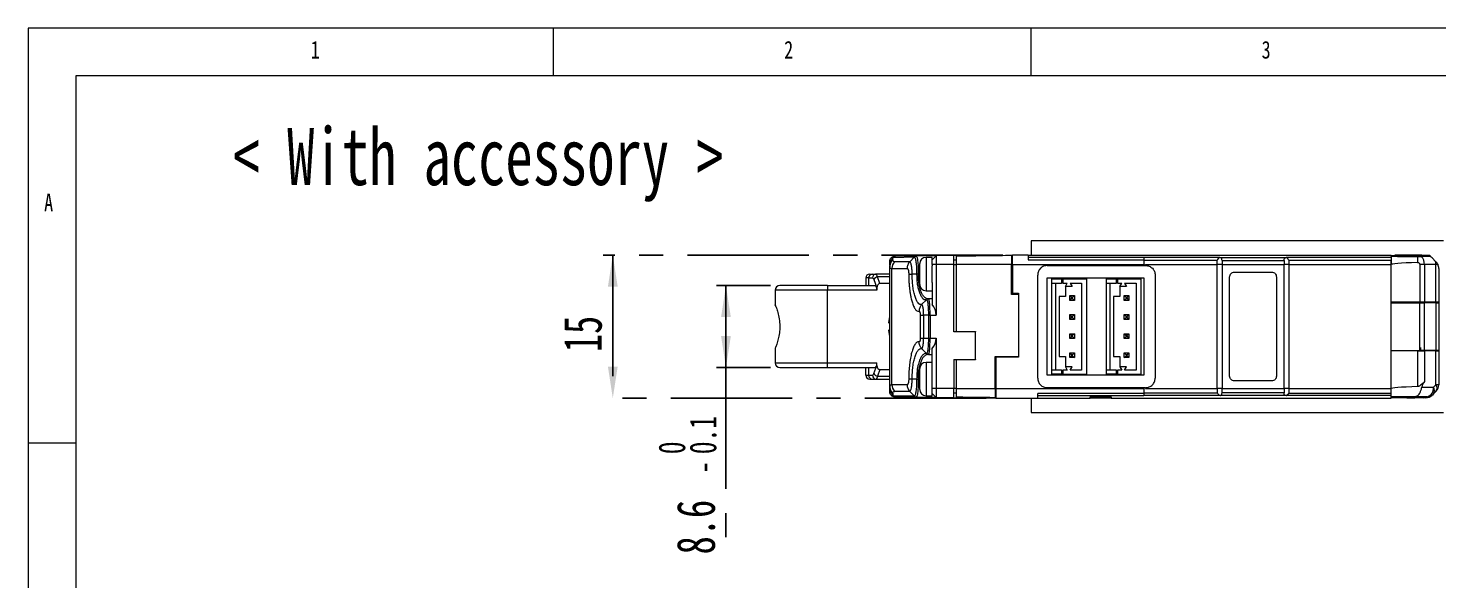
# Paper-space layout '시트2-ENG' of a CAD drawing. Header units: millimetres. Extents: x 5 to 415, y 5 to 292.
# Drawn here: x 5 to 152.7, y 234.1 to 292 of the extents above; entities that cross this region are included whole.
import ezdxf

# ---------------------------------------------------------------- set-up
doc = ezdxf.new("R2010")
doc.units = ezdxf.units.MM
doc.linetypes.add('CENTERX2', pattern=[20.32, 12.7, -2.54, 2.54, -2.54])
doc.layers.add('CENTER_LINE', color=7, linetype='CENTERX2')
doc.styles.add('SLDTEXTSTYLE0', font='TXT', dxfattribs={"width": 0.7})
doc.styles.add('SLDTEXTSTYLE3', font='TXT', dxfattribs={"width": 0.75})
doc.dimstyles.new('SLDDIMSTYLE0', dxfattribs={"dimtxt": 4, "dimasz": 3.302, "dimexe": 0, "dimexo": 0.0625, "dimgap": 1, "dimtad": 1, "dimrnd": 1e-09, "dimzin": 12, "dimdsep": 46, "dimtxsty": 'SLDTEXTSTYLE0', "dimsah": 1, "dimcen": 0.09, "dimadec": 0, "dimazin": 3, "dimtfac": 1, "dimtofl": 0, "dimtmove": 0, "dimatfit": 3, "dimfxl": 1, "dimfrac": 2, "dimtolj": 1, "dimtzin": 12, "dimarcsym": 0})
doc.dimstyles.new('SLDDIMSTYLE7', dxfattribs={"dimtxt": 4, "dimasz": 3.302, "dimexe": 0, "dimexo": 0.0625, "dimgap": 1, "dimtad": 1, "dimrnd": 1e-09, "dimzin": 12, "dimdsep": 46, "dimtxsty": 'SLDTEXTSTYLE0', "dimsah": 1, "dimcen": 0.09, "dimadec": 0, "dimazin": 3, "dimtol": 1, "dimtm": 0.1, "dimtfac": 1, "dimtofl": 0, "dimtmove": 0, "dimatfit": 3, "dimfxl": 1, "dimfrac": 2, "dimtolj": 1, "dimarcsym": 0})

# ---------------------------------------------------------------- blocks, each defined once
blk = doc.blocks.new('_D_58')
at = {"layer": 'CENTER_LINE'}
for p, q in [((82.72, 265.03), (77.07, 265.03)), ((78.07, 265.03), (78.07, 256.43)), ((82.72, 256.43), (77.07, 256.43)), ((78.07, 256.43), (78.07, 236.86))]:
    blk.add_line(p, q, dxfattribs=at)
for points in [[(78.07, 265.03), (77.56, 261.73), (78.58, 261.73)], [(78.07, 256.43), (78.58, 259.73), (77.56, 259.73)]]:
    blk.add_solid(points, dxfattribs=at)
at = {"layer": 'CENTER_LINE', "attachment_point": 1, "rotation": 90, "style": 'SLDTEXTSTYLE0'}
for s, insert, char_height in [('0.1', (74.26, 247.36), 2.8), ('0', (71, 247.36), 2.8), ('-', (74.26, 245.33), 2.8), ('8.6', (72.91, 236.86), 4)]:
    blk.add_mtext(s, dxfattribs=dict(at, insert=insert, char_height=char_height))
blk = doc.blocks.new('_D_59')
at = {"layer": 'CENTER_LINE'}
for p, q in [((107.07, 268.23), (65.22, 268.23)), ((66.22, 268.23), (66.22, 253.23)), ((105.32, 253.23), (65.22, 253.23))]:
    blk.add_line(p, q, dxfattribs=at)
for points in [[(66.22, 268.23), (65.71, 264.93), (66.73, 264.93)], [(66.22, 253.23), (66.73, 256.53), (65.71, 256.53)]]:
    blk.add_solid(points, dxfattribs=at)
at = {"layer": 'CENTER_LINE', "insert": (61.06, 258.05), "char_height": 4, "attachment_point": 1, "rotation": 90, "style": 'SLDTEXTSTYLE0'}
blk.add_mtext('15', dxfattribs=at)

psp = doc.layouts.new('시트2-ENG')

# ---------------------------------------------------------------- linework, layer by layer
at = {"color": 7, "linetype": 'Continuous', "lineweight": 18}
for p, q in [((415, 292), (5, 292)), ((5, 292), (5, 5)), ((60, 287), (60, 292)), ((110, 292), (110, 287)), ((410.25, 287), (10, 287)), ((10, 287), (10, 10)), ((110.02, 269.731), (110.02, 268.231)), ((153.22, 269.731), (110.02, 269.731)), ((95.22, 267.193), (95.22, 267.574)), ((95.537, 267.937), (95.521, 267.92)), ((95.537, 267.715), (95.537, 267.937)), ((95.601, 267.988), (97.798, 268.026)), ((95.801, 268.076), (95.711, 268.074)), ((97.314, 267.525), (95.728, 267.524)), ((98, 268.114), (95.801, 268.076)), ((97.314, 267.525), (97.798, 268.026)), ((100.07, 268.15), (98, 268.114)), ((99.67, 267.981), (99.02, 267.981)), ((99.623, 268.146), (99.62, 268.142)), ((100.07, 268.15), (99.67, 267.743)), ((99.67, 267.743), (99.67, 267.981)), ((99.67, 267.231), (99.67, 267.743)), ((101.92, 268.182), (100.07, 268.15)), ((100.07, 268.15), (100.07, 267.231)), ((101.92, 268.182), (104.22, 268.223)), ((101.92, 267.231), (101.92, 268.182)), ((102.22, 267.688), (101.92, 267.688)), ((104.22, 268.223), (104.22, 268.16)), ((107.97, 268.206), (108.07, 268.207)), ((109.72, 268.231), (108.07, 268.231)), ((109.72, 268.231), (147.72, 268.231)), ((109.72, 268.231), (109.72, 267.727)), ((121.82, 267.979), (109.72, 267.979)), ((109.72, 267.727), (121.82, 267.727)), ((121.82, 267.965), (121.82, 267.979)), ((129.754, 267.965), (121.82, 267.965)), ((121.82, 267.965), (121.82, 267.699)), ((121.82, 267.699), (129.521, 267.697)), ((129.682, 267.893), (129.749, 267.961)), ((129.749, 267.961), (129.754, 267.965)), ((136.666, 267.953), (129.874, 267.953)), ((130.02, 267.674), (136.52, 267.674)), ((136.52, 267.674), (136.52, 267.231)), ((147.72, 267.965), (136.786, 267.965)), ((136.786, 267.965), (136.791, 267.961)), ((136.858, 267.893), (136.791, 267.961)), ((137.019, 267.697), (147.72, 267.699)), ((147.72, 268.098), (147.72, 268.231)), ((147.72, 268.231), (151.632, 268.197)), ((147.72, 268.098), (147.72, 267.231)), ((147.734, 267.717), (147.72, 267.731)), ((147.72, 267.231), (147.72, 267.699)), ((150.506, 268.073), (150.506, 267.45)), ((151.849, 268.071), (150.89, 268.071)), ((151.641, 268.189), (151.632, 268.197)), ((151.842, 268.109), (151.852, 268.099)), ((152.013, 267.938), (152.387, 267.565)), ((152.387, 267.565), (152.427, 267.524)), ((93.397, 266.231), (93.785, 266.231)), ((93.791, 266.226), (93.718, 266.225)), ((93.801, 266.217), (93.785, 266.231)), ((95.22, 266.231), (93.785, 266.231)), ((94.197, 265.231), (93.939, 265.938)), ((95.22, 265.938), (93.939, 265.938)), ((95.22, 267.008), (95.22, 267.144)), ((95.22, 254.455), (95.22, 267.008)), ((95.225, 267.103), (95.223, 266.951)), ((95.445, 254.645), (95.445, 266.817)), ((95.445, 266.817), (97.038, 266.817)), ((98.036, 266.231), (97.568, 266.231)), ((98.37, 265.131), (98.37, 267.331)), ((100.07, 267.231), (99.67, 267.231)), ((99.67, 267.231), (99.67, 267.113)), ((99.67, 265.35), (99.67, 267.113)), ((100.07, 267.231), (100.07, 261.936)), ((101.92, 267.231), (100.07, 267.231)), ((101.92, 260.181), (101.92, 267.231)), ((101.92, 267.231), (102.22, 267.231)), ((102.22, 260.231), (102.22, 267.231)), ((108.07, 267.231), (107.97, 267.231)), ((107.97, 264.081), (107.97, 267.231)), ((108.07, 267.231), (108.07, 264.231)), ((108.07, 267.231), (121.82, 267.231)), ((110.72, 255.331), (110.72, 266.131)), ((111.72, 267.131), (122.02, 267.131)), ((122.02, 267.231), (129.52, 267.231)), ((122.02, 267.132), (122.02, 267.231)), ((123.02, 266.131), (123.02, 255.331)), ((130.02, 267.231), (129.52, 267.231)), ((129.52, 254.231), (129.52, 267.231)), ((130.02, 267.231), (130.02, 254.231)), ((130.02, 267.231), (136.52, 267.231)), ((130.82, 255.531), (130.82, 265.931)), ((131.32, 266.431), (135.22, 266.431)), ((135.72, 265.931), (135.72, 255.531)), ((136.52, 254.231), (136.52, 267.231)), ((137.02, 267.231), (136.52, 267.231)), ((137.02, 267.231), (137.02, 254.231)), ((137.02, 267.231), (147.72, 267.231)), ((147.72, 254.231), (147.72, 267.231)), ((147.72, 263.281), (147.72, 267.231)), ((151.213, 267.231), (150.734, 267.231)), ((150.734, 267.231), (150.734, 263.281)), ((152.427, 267.231), (151.213, 267.231)), ((151.213, 267.231), (151.213, 263.281)), ((152.427, 263.281), (152.427, 267.231)), ((152.63, 267.231), (152.427, 267.231)), ((152.72, 266.817), (152.72, 263.281)), ((83.22, 264.531), (83.22, 262.984)), ((88.72, 265.031), (88.72, 264.531)), ((88.72, 265.031), (93.692, 265.031)), ((88.72, 256.931), (88.72, 264.531)), ((93.874, 264.531), (88.72, 264.531)), ((93.022, 265.831), (92.72, 265.831)), ((92.72, 265.831), (92.72, 265.031)), ((93.022, 265.031), (93.022, 265.831)), ((93.022, 265.831), (93.409, 265.831)), ((93.563, 265.656), (93.874, 264.802)), ((93.874, 264.802), (93.874, 264.531)), ((95.22, 265.231), (94.197, 265.231)), ((99.02, 264.481), (99.67, 264.481)), ((99.67, 265.35), (99.67, 263.036)), ((107.97, 265.231), (108.07, 265.231)), ((111.72, 265.831), (121.82, 265.831)), ((111.72, 255.631), (111.72, 265.831)), ((112.17, 265.731), (112.17, 265.281)), ((112.17, 265.731), (113.22, 265.731)), ((112.17, 265.281), (113.22, 265.281)), ((112.17, 265.281), (112.17, 256.181)), ((112.57, 265.281), (112.57, 256.181)), ((113.22, 265.731), (113.22, 265.281)), ((113.396, 265.731), (113.22, 265.731)), ((113.396, 265.281), (113.22, 265.281)), ((113.396, 265.281), (113.396, 265.731)), ((113.396, 265.731), (115.82, 265.731)), ((113.396, 265.281), (113.82, 265.281)), ((113.618, 264.931), (113.82, 265.281)), ((114.322, 264.931), (113.618, 264.931)), ((113.618, 264.931), (113.618, 263.881)), ((114.12, 265.281), (115.32, 265.281)), ((114.12, 265.281), (114.322, 264.931)), ((115.32, 265.281), (115.32, 256.181)), ((115.82, 265.731), (115.82, 255.731)), ((117.87, 265.731), (117.87, 265.281)), ((117.87, 265.731), (118.92, 265.731)), ((117.87, 265.281), (118.92, 265.281)), ((117.87, 265.281), (117.87, 256.181)), ((118.27, 265.281), (118.27, 256.181)), ((118.92, 265.731), (118.92, 265.281)), ((119.096, 265.731), (118.92, 265.731)), ((119.096, 265.281), (118.92, 265.281)), ((119.096, 265.281), (119.096, 265.731)), ((119.096, 265.731), (121.52, 265.731)), ((119.096, 265.281), (119.52, 265.281)), ((119.318, 264.931), (119.52, 265.281)), ((120.022, 264.931), (119.318, 264.931)), ((119.318, 264.931), (119.318, 263.881)), ((119.82, 265.281), (121.02, 265.281)), ((119.82, 265.281), (120.022, 264.931)), ((121.02, 265.281), (121.02, 256.181)), ((121.52, 265.731), (121.52, 255.731)), ((121.82, 265.831), (121.82, 255.631)), ((99.07, 263.552), (98.565, 263.029)), ((99.147, 263.645), (99.061, 263.669)), ((99.321, 263.617), (99.211, 263.612)), ((99.275, 263.639), (99.229, 263.635)), ((99.67, 263.648), (99.272, 263.641)), ((99.282, 263.641), (99.275, 263.639)), ((108.72, 264.081), (107.97, 264.081)), ((108.02, 264.081), (108.02, 264.248)), ((108.068, 264.331), (108.07, 264.331)), ((108.07, 264.231), (108.72, 264.231)), ((108.72, 264.231), (108.72, 257.531)), ((112.97, 263.881), (112.97, 257.581)), ((113.618, 263.881), (112.97, 263.881)), ((114.07, 263.981), (114.27, 263.781)), ((114.07, 263.981), (114.57, 263.981)), ((114.07, 263.481), (114.07, 263.981)), ((114.07, 263.481), (114.27, 263.681)), ((114.57, 263.481), (114.07, 263.481)), ((114.37, 263.781), (114.27, 263.781)), ((114.27, 263.781), (114.27, 263.681)), ((114.27, 263.681), (114.37, 263.681)), ((114.37, 263.781), (114.57, 263.981)), ((114.37, 263.681), (114.37, 263.781)), ((114.37, 263.681), (114.57, 263.481)), ((114.57, 263.981), (114.57, 263.481)), ((118.67, 263.881), (118.67, 257.581)), ((119.318, 263.881), (118.67, 263.881)), ((119.77, 263.981), (119.97, 263.781)), ((119.77, 263.981), (120.27, 263.981)), ((119.77, 263.481), (119.77, 263.981)), ((119.77, 263.481), (119.97, 263.681)), ((120.27, 263.481), (119.77, 263.481)), ((120.07, 263.781), (119.97, 263.781)), ((119.97, 263.781), (119.97, 263.681)), ((119.97, 263.681), (120.07, 263.681)), ((120.07, 263.781), (120.27, 263.981)), ((120.07, 263.681), (120.07, 263.781)), ((120.07, 263.681), (120.27, 263.481)), ((120.27, 263.981), (120.27, 263.481)), ((150.734, 263.281), (147.72, 263.281)), ((147.72, 263.209), (150.235, 263.231)), ((147.72, 258.253), (147.72, 263.209)), ((150.235, 263.231), (150.235, 263.281)), ((150.235, 263.231), (150.694, 263.227)), ((150.694, 263.227), (150.694, 258.235)), ((150.72, 262.931), (150.72, 263.227)), ((151.213, 263.281), (150.734, 263.281)), ((150.827, 263.226), (150.827, 263.281)), ((151.177, 263.223), (151.177, 258.239)), ((152.427, 263.212), (151.177, 263.223)), ((152.427, 263.281), (151.213, 263.281)), ((151.22, 263.223), (151.22, 263.281)), ((151.82, 263.217), (151.82, 263.281)), ((152.72, 263.281), (152.427, 263.281)), ((152.427, 263.212), (152.427, 258.25)), ((152.72, 263.281), (152.72, 263.21)), ((152.72, 263.21), (152.72, 258.253)), ((95.134, 261.118), (95.22, 261.786)), ((98.417, 261.938), (98.417, 259.524)), ((99.27, 261.936), (98.774, 261.936)), ((98.774, 261.936), (98.774, 259.527)), ((99.27, 261.936), (99.27, 259.527)), ((99.447, 261.936), (99.447, 259.527)), ((99.447, 261.936), (100.07, 261.936)), ((114.27, 261.781), (114.07, 261.981)), ((114.07, 261.981), (114.57, 261.981)), ((114.07, 261.481), (114.07, 261.981)), ((114.07, 261.481), (114.27, 261.681)), ((114.57, 261.481), (114.07, 261.481)), ((114.37, 261.781), (114.27, 261.781)), ((114.27, 261.781), (114.27, 261.681)), ((114.27, 261.681), (114.37, 261.681)), ((114.37, 261.781), (114.57, 261.981)), ((114.37, 261.681), (114.37, 261.781)), ((114.57, 261.481), (114.37, 261.681)), ((114.57, 261.981), (114.57, 261.481)), ((119.97, 261.781), (119.77, 261.981)), ((119.77, 261.981), (120.27, 261.981)), ((119.77, 261.481), (119.77, 261.981)), ((119.77, 261.481), (119.97, 261.681)), ((120.27, 261.481), (119.77, 261.481)), ((120.07, 261.781), (119.97, 261.781)), ((119.97, 261.781), (119.97, 261.681)), ((119.97, 261.681), (120.07, 261.681)), ((120.07, 261.781), (120.27, 261.981)), ((120.07, 261.681), (120.07, 261.781)), ((120.27, 261.481), (120.07, 261.681)), ((120.27, 261.981), (120.27, 261.481)), ((95.134, 261.118), (95.22, 261.031)), ((95.22, 260.431), (95.134, 260.345)), ((95.22, 259.677), (95.134, 260.345)), ((104.22, 260.181), (101.92, 260.181)), ((102.22, 260.231), (102.22, 260.181)), ((102.22, 260.231), (104.22, 260.231)), ((104.22, 260.231), (104.22, 260.181)), ((104.22, 257.281), (104.22, 260.181)), ((98.774, 259.527), (99.27, 259.527)), ((99.447, 259.527), (100.07, 259.527)), ((100.07, 259.527), (100.07, 254.231)), ((114.07, 259.981), (114.57, 259.981)), ((114.07, 259.981), (114.27, 259.781)), ((114.07, 259.481), (114.07, 259.981)), ((114.27, 259.681), (114.07, 259.481)), ((114.57, 259.481), (114.07, 259.481)), ((114.37, 259.781), (114.27, 259.781)), ((114.27, 259.781), (114.27, 259.681)), ((114.27, 259.681), (114.37, 259.681)), ((114.57, 259.981), (114.37, 259.781)), ((114.37, 259.681), (114.37, 259.781)), ((114.37, 259.681), (114.57, 259.481)), ((114.57, 259.981), (114.57, 259.481)), ((119.77, 259.981), (120.27, 259.981)), ((119.77, 259.981), (119.97, 259.781)), ((119.77, 259.481), (119.77, 259.981)), ((119.97, 259.681), (119.77, 259.481)), ((120.27, 259.481), (119.77, 259.481)), ((120.07, 259.781), (119.97, 259.781)), ((119.97, 259.781), (119.97, 259.681)), ((119.97, 259.681), (120.07, 259.681)), ((120.27, 259.981), (120.07, 259.781)), ((120.07, 259.681), (120.07, 259.781)), ((120.07, 259.681), (120.27, 259.481)), ((120.27, 259.981), (120.27, 259.481)), ((150.72, 258.235), (150.72, 258.531)), ((150.82, 258.531), (150.82, 258.236)), ((83.22, 258.484), (83.22, 256.931)), ((98.564, 258.434), (99.07, 257.911)), ((99.15, 257.853), (99.321, 257.846)), ((99.27, 257.822), (99.67, 257.815)), ((99.67, 256.113), (99.67, 258.427)), ((101.92, 257.281), (104.22, 257.281)), ((101.92, 257.281), (101.92, 254.231)), ((102.22, 257.281), (102.22, 257.231)), ((102.22, 254.231), (102.22, 257.231)), ((104.22, 257.231), (102.22, 257.231)), ((104.22, 257.281), (104.22, 257.231)), ((106.27, 257.581), (108.72, 257.581)), ((106.27, 254.231), (106.27, 257.581)), ((106.32, 257.531), (106.32, 254.231)), ((108.72, 257.531), (106.32, 257.531)), ((112.97, 257.581), (113.618, 257.581)), ((113.618, 257.581), (113.618, 256.531)), ((114.07, 257.481), (114.07, 257.981)), ((114.07, 257.981), (114.27, 257.781)), ((114.07, 257.981), (114.57, 257.981)), ((114.07, 257.481), (114.27, 257.681)), ((114.57, 257.481), (114.07, 257.481)), ((114.27, 257.781), (114.27, 257.681)), ((114.37, 257.781), (114.27, 257.781)), ((114.27, 257.681), (114.37, 257.681)), ((114.37, 257.781), (114.57, 257.981)), ((114.37, 257.681), (114.37, 257.781)), ((114.37, 257.681), (114.57, 257.481)), ((114.57, 257.981), (114.57, 257.481)), ((118.67, 257.581), (119.318, 257.581)), ((119.318, 257.581), (119.318, 256.531)), ((119.77, 257.481), (119.77, 257.981)), ((119.77, 257.981), (119.97, 257.781)), ((119.77, 257.981), (120.27, 257.981)), ((119.77, 257.481), (119.97, 257.681)), ((120.27, 257.481), (119.77, 257.481)), ((119.97, 257.781), (119.97, 257.681)), ((120.07, 257.781), (119.97, 257.781)), ((119.97, 257.681), (120.07, 257.681)), ((120.07, 257.781), (120.27, 257.981)), ((120.07, 257.681), (120.07, 257.781)), ((120.07, 257.681), (120.27, 257.481)), ((120.27, 257.981), (120.27, 257.481)), ((147.72, 258.253), (150.235, 258.231)), ((147.72, 254.231), (147.72, 258.181)), ((150.539, 258.181), (147.72, 258.181)), ((150.235, 258.231), (150.694, 258.235)), ((150.235, 258.231), (150.235, 258.181)), ((150.539, 254.452), (150.539, 258.181)), ((150.539, 258.181), (151.237, 258.181)), ((150.827, 258.236), (150.827, 258.181)), ((152.427, 258.25), (151.177, 258.239)), ((151.22, 258.24), (151.22, 258.181)), ((151.237, 258.181), (151.237, 254.962)), ((152.427, 258.181), (151.237, 258.181)), ((151.82, 258.181), (151.82, 258.245)), ((152.427, 254.645), (152.427, 258.181)), ((152.427, 258.181), (152.72, 258.181)), ((152.72, 258.253), (152.72, 258.181)), ((152.72, 258.181), (152.72, 254.645)), ((88.72, 256.931), (93.874, 256.931)), ((88.72, 256.431), (88.72, 256.931)), ((88.72, 256.431), (93.692, 256.431)), ((92.72, 255.631), (92.72, 256.431)), ((92.72, 255.631), (93.022, 255.631)), ((93.022, 255.631), (93.022, 256.431)), ((93.022, 255.631), (93.409, 255.631)), ((93.563, 255.807), (93.874, 256.66)), ((93.874, 256.66), (93.874, 256.931)), ((94.197, 256.231), (93.939, 255.524)), ((94.197, 256.231), (95.22, 256.231)), ((98.37, 255.214), (98.37, 256.331)), ((99.67, 256.981), (99.02, 256.981)), ((99.67, 255.204), (99.67, 256.113)), ((106.32, 256.231), (106.27, 256.231)), ((121.82, 255.631), (111.72, 255.631)), ((112.17, 256.181), (112.17, 255.731)), ((113.22, 256.181), (112.17, 256.181)), ((113.22, 255.731), (112.17, 255.731)), ((113.22, 256.181), (113.22, 255.731)), ((113.22, 256.181), (113.396, 256.181)), ((113.22, 255.731), (113.396, 255.731)), ((113.82, 256.181), (113.396, 256.181)), ((113.396, 255.731), (113.396, 256.181)), ((113.396, 255.731), (115.82, 255.731)), ((113.618, 256.531), (113.82, 256.181)), ((114.322, 256.531), (113.618, 256.531)), ((114.12, 256.181), (114.322, 256.531)), ((115.32, 256.181), (114.12, 256.181)), ((117.87, 256.181), (117.87, 255.731)), ((118.92, 256.181), (117.87, 256.181)), ((118.92, 255.731), (117.87, 255.731)), ((118.92, 256.181), (118.92, 255.731)), ((118.92, 256.181), (119.096, 256.181)), ((118.92, 255.731), (119.096, 255.731)), ((119.52, 256.181), (119.096, 256.181)), ((119.096, 255.731), (119.096, 256.181)), ((119.096, 255.731), (121.52, 255.731)), ((119.318, 256.531), (119.52, 256.181)), ((120.022, 256.531), (119.318, 256.531)), ((119.82, 256.181), (120.022, 256.531)), ((121.02, 256.181), (119.82, 256.181)), ((93.397, 255.231), (93.785, 255.231)), ((93.718, 255.238), (93.793, 255.236)), ((93.785, 255.231), (95.22, 255.231)), ((93.939, 255.524), (95.22, 255.524)), ((95.22, 254.455), (95.232, 254.484)), ((95.22, 254.319), (95.22, 254.455)), ((95.22, 253.889), (95.22, 254.269)), ((95.223, 254.511), (95.225, 254.36)), ((97.038, 254.645), (95.445, 254.645)), ((98.036, 255.231), (97.568, 255.231)), ((98.37, 254.131), (98.37, 255.214)), ((99.67, 254.35), (99.67, 255.204)), ((99.67, 254.231), (99.67, 254.35)), ((100.07, 254.231), (99.67, 254.231)), ((99.67, 253.719), (99.67, 254.231)), ((101.92, 254.231), (100.07, 254.231)), ((100.07, 254.231), (100.07, 253.312)), ((101.92, 253.28), (101.92, 254.231)), ((102.22, 254.231), (101.92, 254.231)), ((106.27, 254.231), (106.32, 254.231)), ((106.32, 254.231), (121.82, 254.231)), ((122.02, 254.331), (111.72, 254.331)), ((122.02, 254.331), (122.02, 254.231)), ((122.02, 254.231), (129.52, 254.231)), ((130.02, 254.231), (129.52, 254.231)), ((130.02, 254.231), (136.52, 254.231)), ((130.02, 253.788), (130.02, 254.231)), ((135.22, 255.031), (131.32, 255.031)), ((137.02, 254.231), (136.52, 254.231)), ((137.02, 254.231), (147.72, 254.231)), ((147.72, 253.365), (147.72, 254.231)), ((150.932, 254.385), (152.166, 254.385)), ((152.166, 254.385), (152.427, 254.645)), ((152.72, 254.645), (152.427, 254.645)), ((95.537, 253.526), (95.521, 253.543)), ((95.537, 253.748), (95.537, 253.526)), ((97.798, 253.437), (95.601, 253.475)), ((95.801, 253.387), (95.711, 253.389)), ((97.314, 253.938), (95.728, 253.938)), ((98, 253.349), (95.801, 253.387)), ((97.798, 253.437), (97.314, 253.938)), ((98.041, 253.404), (98, 253.349)), ((100.07, 253.312), (98, 253.349)), ((99.02, 253.481), (99.67, 253.481)), ((99.62, 253.32), (99.623, 253.317)), ((99.67, 253.481), (99.67, 253.719)), ((100.07, 253.312), (99.67, 253.719)), ((101.92, 253.28), (100.07, 253.312)), ((101.92, 253.775), (102.22, 253.775)), ((104.42, 253.237), (101.92, 253.28)), ((104.42, 253.3), (104.42, 253.237)), ((104.42, 253.237), (104.72, 253.231)), ((106.32, 253.231), (104.72, 253.231)), ((106.32, 253.276), (106.27, 253.277)), ((106.32, 253.231), (110.72, 253.231)), ((110.02, 253.231), (110.02, 251.731)), ((121.82, 253.735), (110.72, 253.735)), ((121.82, 253.483), (110.72, 253.483)), ((110.72, 253.231), (116.22, 253.231)), ((116.22, 253.362), (118.42, 253.362)), ((116.22, 253.231), (116.22, 253.362)), ((118.42, 253.231), (116.22, 253.231)), ((118.42, 253.362), (118.42, 253.231)), ((118.42, 253.231), (147.72, 253.231)), ((129.521, 253.765), (121.82, 253.764)), ((129.754, 253.497), (121.82, 253.497)), ((129.749, 253.502), (129.682, 253.569)), ((129.749, 253.502), (129.754, 253.497)), ((136.666, 253.51), (129.874, 253.51)), ((136.52, 253.788), (130.02, 253.788)), ((136.786, 253.497), (136.791, 253.502)), ((147.72, 253.497), (136.786, 253.497)), ((136.791, 253.502), (136.858, 253.569)), ((137.019, 253.765), (147.72, 253.764)), ((147.72, 253.231), (147.72, 253.365)), ((151.346, 253.263), (147.72, 253.231)), ((151.468, 253.385), (149.991, 253.385)), ((151.346, 253.263), (151.468, 253.385)), ((152.166, 253.678), (152.045, 253.556)), ((152.427, 253.938), (152.166, 253.678)), ((110.02, 251.731), (153.22, 251.731)), ((10, 248.5), (5, 248.5))]:
    psp.add_line(p, q, dxfattribs=at)
at = {"color": 8, "linetype": 'Continuous', "lineweight": 18}
for p, q in [((95.711, 268.074), (95.711, 268.059)), ((99.02, 267.981), (99.02, 264.481)), ((98.214, 266.231), (98.37, 266.231)), ((88.72, 264.531), (83.22, 264.531)), ((107.97, 264.429), (108.02, 264.429)), ((83.22, 256.931), (88.72, 256.931)), ((99.02, 256.981), (99.02, 255.204)), ((98.37, 255.231), (98.214, 255.231)), ((99.02, 255.204), (99.02, 253.481)), ((95.711, 253.403), (95.711, 253.389))]:
    psp.add_line(p, q, dxfattribs=at)
for centre, start, end in [((96.176, 267.004), 131.91931, 174.10943), ((96.176, 254.459), 185.89058, 228.08069)]:
    psp.add_arc(centre, 0.956, start, end, dxfattribs=at)
at = {"color": 7, "linetype": 'Continuous', "lineweight": 18}
for centre, radius, start, end in [((96.463, 266.82), 1.018, 136.22441, 180.16293), ((95.807, 267.791), 0.284, 91.17708, 136.30701), ((99.02, 267.331), 0.65, 90, 180), ((150.068, 267.273), 1.146, 357.92755, 44.17636), ((151.306, 267.231), 1, 57.12219, 68.50554), ((151.306, 267.231), 1, 45, 57.12219), ((151.049, 267.233), 1.378, 359.92082, 13.91386), ((93.12, 265.831), 0.4, 90, 180), ((93.41, 265.843), 0.389, 91.83621, 181.72544), ((93.797, 265.843), 0.389, 91.83621, 181.72544), ((94.003, 265.463), 0.48, 97.61561, 156.30639), ((151.72, 266.817), 1, 0, 24.4698), ((83.72, 264.531), 0.5, 90, 180), ((99.02, 265.131), 0.65, 180, 270), ((83.72, 256.931), 0.5, 180, 270), ((93.12, 255.631), 0.4, 180, 270), ((93.41, 255.62), 0.389, 178.27456, 268.16379), ((93.797, 255.62), 0.389, 178.27456, 268.16379), ((94.003, 256), 0.48, 203.69361, 262.38439), ((99.02, 256.331), 0.65, 90, 180), ((96.463, 254.643), 1.018, 179.83707, 223.77559), ((99.02, 254.131), 0.65, 180, 270), ((151.92, 254.231), 1, 133.04269, 171.16753), ((151.277, 254.262), 0.897, 282.26372, 7.87281), ((151.659, 254.031), 0.619, 325.14306, 34.85694), ((151.919, 254.292), 0.619, 325.14306, 34.85694), ((151.72, 254.645), 1, 315, 0), ((95.807, 253.671), 0.284, 223.693, 268.82243), ((151.459, 254.385), 1, 270.49506, 314.99963)]:
    psp.add_arc(centre, radius, start, end, dxfattribs=at)
for centre, major_axis, ratio, start_param, end_param in [((247.505, 267.231), (114.589, -1), 0.0000761, 3.6555437, 3.703017), ((262.309, 267.231), (114.589, 0), 0.0087269, 2.9206386, 3.1415927), ((150.22, 268.188), (2.1, -0.018), 0.0087262, 0.8277294, 5.47606), ((151.63, 267.897), (-0.212, 0.212), 0.9999225, 4.712389, 5.4890989), ((93.692, 264.531), (0, 0.5), 0.3639702, 4.712389, 6.2831853), ((94.3, 264.666), (0.2, -0.549), 0.6847911, 2.8973261, 4.2238558), ((98.409, 261.936), (0, 1.69), 0.9828419, 4.712389, 5.4211621), ((98.409, 259.527), (0, 1.69), 0.9828419, 4.0036159, 4.712389), ((93.692, 256.931), (0, 0.5), 0.3639702, 3.1415927, 4.712389), ((94.3, 256.797), (-0.2, -0.549), 0.6847911, 5.2009222, 6.5274519), ((262.309, 254.231), (114.589, 0), 0.0087269, 2.9193169, 3.1415927), ((247.505, 254.231), (114.589, 1), 0.0000761, 2.5886698, 2.6276416), ((151.337, 254.263), (0.707, 0.707), 0.9999225, 3.9356791, 4.712389)]:
    psp.add_ellipse(centre, major_axis=major_axis, ratio=ratio, start_param=start_param, end_param=end_param, dxfattribs=at)
psp.add_ellipse((150.22, 253.275), major_axis=(0.85, 0.007), ratio=0.0087262, dxfattribs=at)
for points, knots in [([(95.22, 267.574), (95.227, 267.637), (95.24, 267.765), (95.353, 267.933), (95.493, 268.027), (95.615, 268.067), (95.679, 268.072), (95.711, 268.074)], [0, 0, 0, 0, 0.2602175, 0.5291039, 0.7652566, 0.8824259, 1, 1, 1, 1]), ([(95.521, 267.92), (95.431, 267.798), (95.261, 267.569), (95.233, 267.28), (95.22, 267.144)], [0, 0, 0, 0, 0.5298078, 1, 1, 1, 1]), ([(95.717, 268.066), (95.686, 268.063), (95.629, 268.058), (95.537, 268.036), (95.457, 268.001), (95.395, 267.963), (95.37, 267.93), (95.368, 267.928)], [0, 0, 0, 0, 0.22217417, 0.41300497, 0.68746075, 0.97801708, 1, 1, 1, 1]), ([(95.8, 268.076), (95.787, 268.074), (95.764, 268.071), (95.718, 268.053), (95.676, 268.032), (95.627, 268.004), (95.573, 267.969), (95.542, 267.944), (95.527, 267.932)], [0, 0, 0, 0, 0.1905547, 0.3513702, 0.4885216, 0.6088898, 0.8172926, 1, 1, 1, 1]), ([(95.528, 267.93), (95.528, 267.932), (95.527, 267.938), (95.533, 267.937), (95.537, 267.937)], [0, 0, 0, 0, 0.2820927, 1, 1, 1, 1]), ([(95.601, 267.988), (95.6, 267.987), (95.598, 267.987), (95.59, 267.982), (95.576, 267.972), (95.556, 267.956), (95.544, 267.943), (95.537, 267.937)], [0, 0, 0, 0, 0.1057871, 0.2139945, 0.4591085, 0.7270717, 1, 1, 1, 1]), ([(95.537, 267.715), (95.545, 267.659), (95.56, 267.549), (95.672, 267.532), (95.728, 267.524)], [0, 0, 0, 0, 0.5041542, 1, 1, 1, 1]), ([(97.314, 267.525), (97.234, 267.421), (97.073, 267.214), (97.05, 266.949), (97.038, 266.817)], [0, 0, 0, 0, 0.5004353, 1, 1, 1, 1]), ([(97.568, 266.231), (97.566, 266.371), (97.56, 266.668), (97.521, 267.01), (97.473, 267.246), (97.427, 267.394), (97.373, 267.5), (97.334, 267.516), (97.314, 267.524)], [0, 0, 0, 0, 0.20459, 0.437673, 0.5664263, 0.7023818, 0.8461764, 1, 1, 1, 1]), ([(97.798, 268.026), (97.809, 268.035), (97.837, 268.062), (97.887, 268.09), (97.947, 268.11), (97.982, 268.113), (98, 268.114)], [0, 0, 0, 0, 0.183981, 0.4992696, 0.7532485, 1, 1, 1, 1]), ([(97.798, 268.026), (97.83, 267.997), (97.894, 267.938), (97.971, 267.525), (98.026, 266.935), (98.033, 266.466), (98.036, 266.231)], [0, 0, 0, 0, 0.24980495, 0.49942077, 0.74935575, 1, 1, 1, 1]), ([(98, 268.114), (98, 268.114), (98, 268.114), (98.001, 268.114), (98.003, 268.114), (98.017, 268.112), (98.03, 268.089), (98.041, 268.068)], [0, 0, 0, 0, 0.0014905, 0.0135103, 0.0471503, 0.1748198, 1, 1, 1, 1]), ([(102.22, 268.136), (103.293, 268.149), (105.21, 268.172), (107.127, 268.196), (107.97, 268.206)], [0, 0, 0, 0, 0.5600039, 1, 1, 1, 1]), ([(102.22, 267.231), (102.22, 267.333), (102.22, 267.536), (102.22, 267.808), (102.22, 268.012), (102.22, 268.121), (102.22, 268.132), (102.22, 268.136)], [0, 0, 0, 0, 0.2147016, 0.4294041, 0.6440889, 0.8587662, 1, 1, 1, 1]), ([(107.97, 268.206), (107.97, 268.195), (107.97, 268.174), (107.97, 268.006), (107.97, 267.758), (107.97, 267.484), (107.97, 267.303), (107.97, 267.231)], [0, 0, 0, 0, 0.2147029, 0.4294066, 0.6440916, 0.8587692, 1, 1, 1, 1]), ([(129.52, 267.231), (129.52, 267.281), (129.52, 267.381), (129.52, 267.516), (129.52, 267.629), (129.521, 267.674), (129.521, 267.697)], [0, 0, 0, 0, 0.2498829, 0.4998439, 0.7498829, 1, 1, 1, 1]), ([(129.521, 267.697), (129.562, 267.752), (129.619, 267.828), (129.669, 267.879), (129.682, 267.893)], [0, 0, 0, 0, 0.7272073, 1, 1, 1, 1]), ([(129.874, 267.953), (129.825, 267.955), (129.757, 267.957), (129.751, 267.96), (129.749, 267.961)], [0, 0, 0, 0, 0.7156992, 1, 1, 1, 1]), ([(130.02, 267.674), (130.018, 267.719), (130.013, 267.807), (129.976, 267.899), (129.928, 267.945), (129.889, 267.951), (129.874, 267.953)], [0, 0, 0, 0, 0.2705005, 0.5406393, 0.8204454, 1, 1, 1, 1]), ([(136.52, 267.674), (136.522, 267.719), (136.527, 267.807), (136.564, 267.899), (136.612, 267.945), (136.651, 267.951), (136.666, 267.953)], [0, 0, 0, 0, 0.2705008, 0.5406399, 0.8204463, 1, 1, 1, 1]), ([(136.791, 267.961), (136.785, 267.959), (136.774, 267.957), (136.704, 267.954), (136.666, 267.953)], [0, 0, 0, 0, 0.45205475, 1, 1, 1, 1]), ([(137.019, 267.697), (136.978, 267.752), (136.921, 267.828), (136.871, 267.879), (136.858, 267.893)], [0, 0, 0, 0, 0.7272074, 1, 1, 1, 1]), ([(137.019, 267.697), (137.019, 267.674), (137.019, 267.629), (137.02, 267.516), (137.02, 267.381), (137.02, 267.281), (137.02, 267.231)], [0, 0, 0, 0, 0.2501171, 0.5001561, 0.7501171, 1, 1, 1, 1]), ([(150.506, 268.073), (150.54, 268.073), (150.611, 268.072), (150.737, 268.071), (150.831, 268.071), (150.882, 268.071), (150.89, 268.071)], [0, 0, 0, 0, 0.2387509, 0.5024487, 0.9237691, 1, 1, 1, 1]), ([(150.506, 267.45), (150.53, 267.449), (150.58, 267.446), (150.647, 267.411), (150.699, 267.357), (150.729, 267.294), (150.732, 267.25), (150.734, 267.231)], [0, 0, 0, 0, 0.2095293, 0.4190586, 0.6285879, 0.8381172, 1, 1, 1, 1]), ([(151.852, 268.099), (151.816, 268.128), (151.753, 268.177), (151.674, 268.185), (151.641, 268.189)], [0, 0, 0, 0, 0.5829951, 1, 1, 1, 1]), ([(152.427, 267.524), (152.49, 267.449), (152.573, 267.352), (152.619, 267.254), (152.63, 267.231)], [0, 0, 0, 0, 0.7656173, 1, 1, 1, 1]), ([(95.445, 266.817), (95.38, 266.825), (95.248, 266.842), (95.229, 266.952), (95.22, 267.008)], [0, 0, 0, 0, 0.4955764, 1, 1, 1, 1]), ([(97.038, 266.817), (97.059, 266.815), (97.092, 266.812), (97.131, 266.745), (97.158, 266.674), (97.181, 266.583), (97.198, 266.476), (97.209, 266.358), (97.21, 266.276), (97.211, 266.235)], [0, 0, 0, 0, 0.2455719, 0.3732184, 0.499285, 0.6254011, 0.7517775, 0.8778366, 1, 1, 1, 1]), ([(97.211, 266.235), (97.212, 266.107), (97.213, 265.848), (97.23, 265.455), (97.257, 265.059), (97.297, 264.658), (97.35, 264.267), (97.409, 263.931), (97.469, 263.652), (97.527, 263.423), (97.596, 263.19), (97.678, 262.962), (97.773, 262.752), (97.871, 262.586), (97.969, 262.462), (98.108, 262.335), (98.218, 262.325), (98.293, 262.319)], [0, 0, 0, 0, 0.0602352, 0.1215466, 0.1865649, 0.2523178, 0.3226703, 0.3928719, 0.4426473, 0.4926292, 0.5431456, 0.6093117, 0.6752604, 0.7417171, 0.8024502, 0.8632456, 1, 1, 1, 1]), ([(97.211, 266.235), (97.248, 266.235), (97.323, 266.233), (97.486, 266.232), (97.568, 266.231)], [0, 0, 0, 0, 0.4972757, 1, 1, 1, 1]), ([(98.565, 263.029), (98.502, 263.03), (98.376, 263.031), (98.192, 263.195), (98.02, 263.47), (97.866, 263.863), (97.738, 264.356), (97.643, 264.934), (97.58, 265.567), (97.572, 266.011), (97.568, 266.231)], [0, 0, 0, 0, 0.1235842, 0.2487262, 0.3737983, 0.4992067, 0.6244384, 0.7497958, 0.8754316, 1, 1, 1, 1]), ([(98.036, 266.231), (98.047, 265.915), (98.064, 265.425), (98.173, 264.825), (98.29, 264.392), (98.444, 264.019), (98.63, 263.736), (98.844, 263.556), (98.993, 263.553), (99.07, 263.552)], [0, 0, 0, 0, 0.2085135, 0.3236811, 0.4455327, 0.5742537, 0.7096409, 0.8517686, 1, 1, 1, 1]), ([(98.214, 266.231), (98.182, 266.231), (98.118, 266.231), (98.063, 266.231), (98.036, 266.231)], [0, 0, 0, 0, 0.4972576, 1, 1, 1, 1]), ([(99.229, 263.635), (99.164, 263.643), (99.035, 263.66), (98.843, 263.807), (98.67, 264.039), (98.539, 264.308), (98.45, 264.554), (98.369, 264.827), (98.289, 265.201), (98.228, 265.698), (98.218, 266.05), (98.214, 266.231)], [0, 0, 0, 0, 0.1257453, 0.2512301, 0.3847948, 0.5016554, 0.5674795, 0.631015, 0.7512634, 0.8721587, 1, 1, 1, 1]), ([(107.97, 267.231), (106.897, 267.233), (104.98, 267.235), (103.063, 267.232), (102.22, 267.231)], [0, 0, 0, 0, 0.56000481, 1, 1, 1, 1]), ([(88.72, 265.031), (88.406, 265.031), (87.777, 265.031), (87.009, 265.031), (86.416, 265.031), (85.828, 265.031), (85.159, 265.031), (84.509, 265.031), (84.052, 265.031), (83.77, 265.031), (83.737, 265.031), (83.72, 265.031)], [0, 0, 0, 0, 0.1200418, 0.2399817, 0.3043994, 0.3687499, 0.5000822, 0.6314145, 0.7600177, 0.8800426, 1, 1, 1, 1]), ([(93.409, 265.831), (93.433, 265.825), (93.473, 265.814), (93.526, 265.745), (93.551, 265.686), (93.563, 265.656)], [0, 0, 0, 0, 0.428724, 0.7132814, 1, 1, 1, 1]), ([(83.229, 262.984), (83.226, 262.991), (83.212, 263.026), (83.282, 262.857), (83.418, 262.491), (83.59, 261.907), (83.712, 261.18), (83.72, 260.416), (83.624, 259.719), (83.466, 259.114), (83.309, 258.671), (83.217, 258.449), (83.228, 258.477), (83.231, 258.484)], [0, 0, 0, 0, 0.02418084, 0.12296408, 0.22330855, 0.33064984, 0.44132335, 0.54484013, 0.64194031, 0.74317894, 0.8524872, 0.9619232, 1, 1, 1, 1]), ([(98.565, 263.029), (98.484, 262.925), (98.323, 262.718), (98.303, 262.452), (98.293, 262.319)], [0, 0, 0, 0, 0.5001299, 1, 1, 1, 1]), ([(98.774, 261.936), (98.773, 262.035), (98.769, 262.243), (98.746, 262.508), (98.714, 262.724), (98.673, 262.896), (98.62, 263.015), (98.582, 263.024), (98.565, 263.029)], [0, 0, 0, 0, 0.1677364, 0.35214281, 0.48717167, 0.63897372, 0.83183701, 1, 1, 1, 1]), ([(99.275, 263.639), (99.256, 263.638), (99.218, 263.635), (99.163, 263.618), (99.112, 263.59), (99.084, 263.564), (99.07, 263.552)], [0, 0, 0, 0, 0.24768566, 0.5000274, 0.75235472, 1, 1, 1, 1]), ([(99.07, 263.552), (99.096, 263.534), (99.149, 263.5), (99.204, 263.19), (99.238, 262.862), (99.257, 262.575), (99.267, 262.263), (99.269, 262.045), (99.27, 261.936)], [0, 0, 0, 0, 0.249328, 0.4984285, 0.6237338, 0.74892, 0.8741883, 1, 1, 1, 1]), ([(99.447, 261.936), (99.446, 262.141), (99.442, 262.559), (99.409, 263.093), (99.369, 263.427), (99.325, 263.609), (99.297, 263.63), (99.282, 263.641)], [0, 0, 0, 0, 0.22890502, 0.46597245, 0.68504514, 0.83082093, 1, 1, 1, 1]), ([(150.694, 263.227), (150.795, 263.226), (150.977, 263.225), (151.116, 263.224), (151.177, 263.223)], [0, 0, 0, 0, 0.5576818, 1, 1, 1, 1]), ([(152.427, 263.212), (152.521, 263.211), (152.69, 263.21), (152.711, 263.21), (152.72, 263.21)], [0, 0, 0, 0, 0.55756799, 1, 1, 1, 1]), ([(98.293, 262.319), (98.3, 262.322), (98.315, 262.328), (98.337, 262.315), (98.359, 262.286), (98.378, 262.24), (98.395, 262.179), (98.407, 262.105), (98.415, 262.024), (98.416, 261.967), (98.417, 261.938)], [0, 0, 0, 0, 0.1178197, 0.242931, 0.3710619, 0.4991614, 0.6247732, 0.7525967, 0.8777103, 1, 1, 1, 1]), ([(98.293, 259.144), (98.249, 259.144), (98.159, 259.145), (98.03, 259.062), (97.909, 258.932), (97.774, 258.721), (97.626, 258.385), (97.477, 257.873), (97.356, 257.266), (97.272, 256.599), (97.22, 255.915), (97.214, 255.455), (97.211, 255.227)], [0, 0, 0, 0, 0.0807069, 0.1630311, 0.2357266, 0.3080867, 0.4272913, 0.5459604, 0.6679656, 0.7842968, 0.8932314, 1, 1, 1, 1]), ([(98.417, 259.524), (98.416, 259.496), (98.415, 259.439), (98.407, 259.358), (98.395, 259.284), (98.378, 259.223), (98.359, 259.177), (98.337, 259.148), (98.315, 259.134), (98.3, 259.14), (98.293, 259.144)], [0, 0, 0, 0, 0.1206831, 0.2471515, 0.3720559, 0.5002569, 0.6256554, 0.7564595, 0.8802158, 1, 1, 1, 1]), ([(98.564, 258.434), (98.554, 258.444), (98.467, 258.538), (98.326, 258.764), (98.305, 259.012), (98.293, 259.144)], [0, 0, 0, 0, 0.0573832, 0.5007192, 1, 1, 1, 1]), ([(98.564, 258.434), (98.581, 258.437), (98.612, 258.444), (98.657, 258.531), (98.696, 258.655), (98.736, 258.858), (98.768, 259.152), (98.772, 259.408), (98.774, 259.527)], [0, 0, 0, 0, 0.1558575, 0.3009533, 0.4379236, 0.5671246, 0.799357, 1, 1, 1, 1]), ([(99.27, 259.527), (99.269, 259.418), (99.267, 259.2), (99.257, 258.888), (99.238, 258.601), (99.204, 258.272), (99.149, 257.963), (99.096, 257.928), (99.07, 257.911)], [0, 0, 0, 0, 0.1257609, 0.2510219, 0.3762378, 0.5016162, 0.7507502, 1, 1, 1, 1]), ([(97.568, 255.231), (97.572, 255.452), (97.58, 255.895), (97.642, 256.529), (97.738, 257.106), (97.866, 257.599), (98.02, 257.993), (98.192, 258.267), (98.376, 258.432), (98.502, 258.433), (98.564, 258.434)], [0, 0, 0, 0, 0.12469081, 0.25014644, 0.37542638, 0.50083747, 0.62599454, 0.75130677, 0.87644876, 1, 1, 1, 1]), ([(99.07, 257.911), (98.984, 257.908), (98.811, 257.901), (98.582, 257.67), (98.38, 257.311), (98.203, 256.801), (98.064, 256.081), (98.045, 255.513), (98.036, 255.231)], [0, 0, 0, 0, 0.1655334, 0.3353665, 0.4635802, 0.6241974, 0.8133091, 1, 1, 1, 1]), ([(99.06, 257.792), (99.066, 257.795), (99.114, 257.82), (99.186, 257.83), (99.251, 257.825), (99.275, 257.824)], [0, 0, 0, 0, 0.0771598, 0.6715562, 1, 1, 1, 1]), ([(99.275, 257.824), (99.246, 257.826), (99.195, 257.831), (99.134, 257.86), (99.095, 257.887), (99.077, 257.905), (99.07, 257.911)], [0, 0, 0, 0, 0.37509682, 0.67076881, 0.8788018, 1, 1, 1, 1]), ([(99.282, 257.825), (99.288, 257.825), (99.296, 257.824), (99.305, 257.838), (99.309, 257.844)], [0, 0, 0, 0, 0.6274354, 1, 1, 1, 1]), ([(151.177, 258.239), (151.098, 258.239), (150.955, 258.238), (150.774, 258.236), (150.694, 258.235)], [0, 0, 0, 0, 0.557681, 1, 1, 1, 1]), ([(152.427, 258.25), (152.521, 258.251), (152.69, 258.253), (152.711, 258.253), (152.72, 258.253)], [0, 0, 0, 0, 0.557568, 1, 1, 1, 1]), ([(83.72, 256.431), (83.737, 256.431), (83.77, 256.431), (84.052, 256.431), (84.509, 256.431), (85.159, 256.431), (85.828, 256.431), (86.416, 256.431), (87.009, 256.431), (87.777, 256.431), (88.406, 256.431), (88.72, 256.431)], [0, 0, 0, 0, 0.1199574, 0.2399823, 0.3685855, 0.4999178, 0.6312501, 0.6956006, 0.7600183, 0.8799582, 1, 1, 1, 1]), ([(93.563, 255.807), (93.544, 255.764), (93.512, 255.692), (93.457, 255.64), (93.425, 255.634), (93.409, 255.631)], [0, 0, 0, 0, 0.4275594, 0.711619, 1, 1, 1, 1]), ([(93.939, 255.524), (93.92, 255.452), (93.89, 255.34), (93.836, 255.249), (93.804, 255.238), (93.785, 255.231)], [0, 0, 0, 0, 0.4300589, 0.6669126, 1, 1, 1, 1]), ([(95.22, 254.319), (95.233, 254.183), (95.261, 253.894), (95.431, 253.664), (95.521, 253.543)], [0, 0, 0, 0, 0.4709453, 1, 1, 1, 1]), ([(97.211, 255.227), (97.21, 255.187), (97.209, 255.105), (97.198, 254.987), (97.181, 254.88), (97.158, 254.789), (97.131, 254.718), (97.092, 254.651), (97.059, 254.648), (97.038, 254.645)], [0, 0, 0, 0, 0.1217842, 0.248137, 0.3738725, 0.5005869, 0.6260295, 0.7538306, 1, 1, 1, 1]), ([(97.038, 254.645), (97.05, 254.513), (97.073, 254.248), (97.234, 254.042), (97.314, 253.938)], [0, 0, 0, 0, 0.4986396, 1, 1, 1, 1]), ([(97.568, 255.231), (97.486, 255.231), (97.323, 255.23), (97.248, 255.228), (97.211, 255.227)], [0, 0, 0, 0, 0.5027223, 1, 1, 1, 1]), ([(97.314, 253.938), (97.348, 253.96), (97.414, 254.002), (97.485, 254.258), (97.528, 254.525), (97.56, 254.826), (97.565, 255.072), (97.568, 255.231)], [0, 0, 0, 0, 0.2560118, 0.5025603, 0.6382364, 0.7660056, 1, 1, 1, 1]), ([(98.036, 255.231), (98.033, 254.997), (98.026, 254.528), (97.971, 253.938), (97.894, 253.524), (97.83, 253.466), (97.798, 253.437)], [0, 0, 0, 0, 0.25022448, 0.50000444, 0.74976372, 1, 1, 1, 1]), ([(98.036, 255.231), (98.063, 255.231), (98.118, 255.231), (98.182, 255.231), (98.214, 255.231)], [0, 0, 0, 0, 0.5027423, 1, 1, 1, 1]), ([(102.22, 254.231), (102.976, 254.232), (104.326, 254.233), (105.676, 254.232), (106.27, 254.231)], [0, 0, 0, 0, 0.5600038, 1, 1, 1, 1]), ([(102.22, 253.327), (102.22, 253.337), (102.22, 253.357), (102.22, 253.513), (102.22, 253.742), (102.22, 253.996), (102.22, 254.165), (102.22, 254.231)], [0, 0, 0, 0, 0.2147016, 0.4294041, 0.6440889, 0.8587662, 1, 1, 1, 1]), ([(106.27, 254.231), (106.27, 254.124), (106.27, 253.909), (106.27, 253.623), (106.27, 253.408), (106.27, 253.293), (106.27, 253.282), (106.27, 253.277)], [0, 0, 0, 0, 0.2147025, 0.4294057, 0.6440908, 0.8587685, 1, 1, 1, 1]), ([(129.52, 254.231), (129.52, 254.181), (129.52, 254.082), (129.52, 253.946), (129.521, 253.833), (129.521, 253.788), (129.521, 253.766)], [0, 0, 0, 0, 0.2498264, 0.4997685, 0.7498264, 1, 1, 1, 1]), ([(136.52, 254.231), (136.52, 254.154), (136.52, 254.001), (136.52, 253.859), (136.52, 253.788)], [0, 0, 0, 0, 0.5000079, 1, 1, 1, 1]), ([(137.02, 254.231), (137.02, 254.181), (137.02, 254.082), (137.02, 253.946), (137.019, 253.833), (137.019, 253.788), (137.019, 253.766)], [0, 0, 0, 0, 0.2498829, 0.4998439, 0.7498829, 1, 1, 1, 1]), ([(149.991, 253.385), (150.075, 253.389), (150.243, 253.396), (150.477, 253.479), (150.659, 253.638), (150.802, 253.88), (150.889, 254.145), (150.92, 254.32), (150.932, 254.385)], [0, 0, 0, 0, 0.1540722, 0.3092067, 0.4883347, 0.6715016, 0.8782308, 1, 1, 1, 1]), ([(151.237, 254.962), (151.129, 254.861), (150.978, 254.718), (150.763, 254.546), (150.642, 254.469), (150.569, 254.457), (150.539, 254.452)], [0, 0, 0, 0, 0.54366338, 0.76407139, 0.9027298, 1, 1, 1, 1]), ([(95.711, 253.389), (95.679, 253.391), (95.613, 253.396), (95.519, 253.427), (95.433, 253.475), (95.335, 253.559), (95.241, 253.699), (95.227, 253.823), (95.22, 253.889)], [0, 0, 0, 0, 0.1194981, 0.2397405, 0.3615359, 0.4856629, 0.7308174, 1, 1, 1, 1]), ([(95.358, 253.544), (95.36, 253.542), (95.378, 253.521), (95.421, 253.487), (95.501, 253.443), (95.591, 253.416), (95.661, 253.402), (95.698, 253.399), (95.717, 253.397)], [0, 0, 0, 0, 0.0192641, 0.2082204, 0.5190888, 0.7388329, 0.8650947, 1, 1, 1, 1]), ([(95.528, 253.532), (95.528, 253.53), (95.527, 253.525), (95.533, 253.525), (95.537, 253.526)], [0, 0, 0, 0, 0.3125642, 1, 1, 1, 1]), ([(95.533, 253.527), (95.545, 253.516), (95.575, 253.492), (95.627, 253.458), (95.676, 253.431), (95.718, 253.41), (95.764, 253.392), (95.787, 253.389), (95.8, 253.387)], [0, 0, 0, 0, 0.1645947, 0.3776588, 0.5007035, 0.6408979, 0.8052904, 1, 1, 1, 1]), ([(95.537, 253.748), (95.545, 253.803), (95.56, 253.914), (95.672, 253.93), (95.728, 253.938)], [0, 0, 0, 0, 0.5041531, 1, 1, 1, 1]), ([(95.601, 253.475), (95.6, 253.475), (95.598, 253.476), (95.59, 253.48), (95.575, 253.491), (95.556, 253.507), (95.543, 253.519), (95.537, 253.526)], [0, 0, 0, 0, 0.1072724, 0.2162658, 0.4632621, 0.7330696, 1, 1, 1, 1]), ([(97.798, 253.437), (97.813, 253.424), (97.841, 253.398), (97.892, 253.371), (97.939, 253.355), (97.974, 253.35), (97.993, 253.349), (98, 253.349)], [0, 0, 0, 0, 0.2498864, 0.4999256, 0.7479591, 0.9077936, 1, 1, 1, 1]), ([(106.27, 253.277), (105.514, 253.286), (104.164, 253.303), (102.814, 253.319), (102.22, 253.327)], [0, 0, 0, 0, 0.560005, 1, 1, 1, 1]), ([(129.682, 253.569), (129.659, 253.593), (129.609, 253.647), (129.552, 253.723), (129.521, 253.765)], [0, 0, 0, 0, 0.4537894, 1, 1, 1, 1]), ([(129.874, 253.51), (129.837, 253.508), (129.767, 253.506), (129.755, 253.503), (129.749, 253.502)], [0, 0, 0, 0, 0.5233128, 1, 1, 1, 1]), ([(129.874, 253.51), (129.896, 253.514), (129.94, 253.523), (129.985, 253.583), (130.015, 253.671), (130.018, 253.75), (130.02, 253.788)], [0, 0, 0, 0, 0.2683311, 0.5220653, 0.7646878, 1, 1, 1, 1]), ([(136.666, 253.51), (136.644, 253.514), (136.6, 253.523), (136.555, 253.583), (136.525, 253.671), (136.522, 253.75), (136.52, 253.788)], [0, 0, 0, 0, 0.268398, 0.5221781, 0.7647473, 1, 1, 1, 1]), ([(136.791, 253.502), (136.785, 253.503), (136.773, 253.506), (136.703, 253.508), (136.666, 253.51)], [0, 0, 0, 0, 0.4793147, 1, 1, 1, 1]), ([(136.858, 253.569), (136.878, 253.59), (136.928, 253.643), (136.985, 253.72), (137.019, 253.766)], [0, 0, 0, 0, 0.3957078, 1, 1, 1, 1])]:
    psp.add_open_spline(points, degree=3, knots=knots, dxfattribs=at)
at = {"color": 8, "linetype": 'Continuous', "lineweight": 18}
for points, knots in [([(95.324, 267.593), (95.299, 267.594), (95.234, 267.595), (95.225, 267.582), (95.22, 267.574)], [0, 0, 0, 0, 0.3816819, 1, 1, 1, 1]), ([(98.041, 268.068), (98.047, 268.061), (98.078, 268.027), (98.121, 267.824), (98.161, 267.501), (98.19, 267.153), (98.208, 266.73), (98.212, 266.403), (98.214, 266.231)], [0, 0, 0, 0, 0.0592649, 0.3112377, 0.4741436, 0.6245098, 0.8019817, 1, 1, 1, 1]), ([(93.939, 265.938), (93.928, 265.982), (93.905, 266.077), (93.859, 266.188), (93.822, 266.207), (93.801, 266.217)], [0, 0, 0, 0, 0.2807053, 0.60255227, 1, 1, 1, 1]), ([(99.309, 257.844), (99.311, 257.846), (99.314, 257.851), (99.332, 257.889), (99.366, 258.011), (99.408, 258.358), (99.442, 258.9), (99.445, 259.32), (99.447, 259.527)], [0, 0, 0, 0, 0.0256844, 0.0449256, 0.2250864, 0.4792761, 0.7434775, 1, 1, 1, 1]), ([(98.214, 255.231), (98.218, 255.416), (98.228, 255.778), (98.294, 256.291), (98.397, 256.756), (98.532, 257.148), (98.696, 257.467), (98.844, 257.649), (98.97, 257.75), (99.03, 257.778), (99.06, 257.792)], [0, 0, 0, 0, 0.1462499, 0.2879556, 0.4285663, 0.5767337, 0.7150594, 0.8667214, 0.9327516, 1, 1, 1, 1]), ([(95.232, 254.484), (95.24, 254.528), (95.258, 254.625), (95.378, 254.638), (95.445, 254.645)], [0, 0, 0, 0, 0.4471815, 1, 1, 1, 1]), ([(98.214, 255.231), (98.212, 255.053), (98.208, 254.678), (98.184, 254.22), (98.151, 253.869), (98.114, 253.615), (98.077, 253.439), (98.05, 253.412), (98.041, 253.404)], [0, 0, 0, 0, 0.2052897, 0.4313788, 0.5765988, 0.7295694, 0.9134642, 1, 1, 1, 1]), ([(95.324, 253.869), (95.299, 253.869), (95.234, 253.868), (95.225, 253.881), (95.22, 253.889)], [0, 0, 0, 0, 0.3810388, 1, 1, 1, 1])]:
    psp.add_open_spline(points, degree=3, knots=knots, dxfattribs=at)
at = {"color": 7, "linetype": 'Continuous', "lineweight": 18}
for points in [[(108.07, 267.231), (108.07, 267.362), (108.07, 267.624), (108.07, 267.955), (108.07, 268.186), (108.07, 268.216), (108.07, 268.231)], [(121.82, 267.699), (121.82, 267.608), (121.82, 267.427), (121.82, 267.23), (121.82, 267.131)], [(130.02, 267.674), (130.02, 267.603), (130.02, 267.462), (130.02, 267.308), (130.02, 267.231)], [(93.12, 266.231), (93.132, 266.231), (93.155, 266.231), (93.317, 266.231), (93.397, 266.231)], [(111.72, 267.131), (111.589, 267.116), (111.327, 267.086), (110.996, 266.855), (110.765, 266.524), (110.735, 266.262), (110.72, 266.131)], [(122.02, 267.131), (122.151, 267.116), (122.413, 267.086), (122.744, 266.855), (122.975, 266.524), (123.005, 266.262), (123.02, 266.131)], [(130.82, 265.931), (130.827, 265.997), (130.843, 266.128), (130.958, 266.293), (131.123, 266.409), (131.254, 266.424), (131.32, 266.431)], [(135.22, 266.431), (135.285, 266.424), (135.417, 266.409), (135.582, 266.293), (135.697, 266.128), (135.712, 265.997), (135.72, 265.931)], [(98.417, 261.938), (98.454, 261.938), (98.529, 261.937), (98.692, 261.936), (98.774, 261.936)], [(99.27, 261.936), (99.297, 261.936), (99.351, 261.936), (99.415, 261.936), (99.447, 261.936)], [(98.417, 259.524), (98.454, 259.524), (98.529, 259.525), (98.692, 259.526), (98.774, 259.527)], [(99.27, 259.527), (99.297, 259.527), (99.351, 259.527), (99.415, 259.527), (99.447, 259.527)], [(93.12, 255.231), (93.132, 255.231), (93.155, 255.231), (93.317, 255.231), (93.397, 255.231)], [(106.32, 254.231), (106.32, 254.1), (106.32, 253.838), (106.32, 253.508), (106.32, 253.276), (106.32, 253.246), (106.32, 253.231)], [(110.72, 255.331), (110.735, 255.2), (110.765, 254.938), (110.996, 254.608), (111.327, 254.376), (111.589, 254.346), (111.72, 254.331)], [(121.82, 254.331), (121.82, 254.233), (121.82, 254.035), (121.82, 253.854), (121.82, 253.764)], [(122.02, 254.331), (122.151, 254.346), (122.413, 254.376), (122.744, 254.608), (122.975, 254.938), (123.005, 255.2), (123.02, 255.331)], [(131.32, 255.031), (131.254, 255.039), (131.123, 255.054), (130.958, 255.169), (130.843, 255.335), (130.827, 255.466), (130.82, 255.531)], [(135.72, 255.531), (135.712, 255.466), (135.697, 255.335), (135.582, 255.169), (135.417, 255.054), (135.285, 255.039), (135.22, 255.031)], [(147.72, 253.764), (147.72, 253.838), (147.72, 253.987), (147.72, 254.15), (147.72, 254.231)], [(110.72, 253.231), (110.72, 253.238), (110.72, 253.251), (110.72, 253.358), (110.72, 253.517), (110.72, 253.662), (110.72, 253.735)], [(121.82, 253.764), (121.82, 253.726), (121.82, 253.65), (121.82, 253.567), (121.82, 253.51), (121.82, 253.502), (121.82, 253.497)], [(147.72, 253.497), (147.72, 253.502), (147.72, 253.51), (147.72, 253.567), (147.72, 253.65), (147.72, 253.726), (147.72, 253.764)]]:
    psp.add_open_spline(points, degree=3, dxfattribs=at)

# ---------------------------------------------------------------- texts
at = {"color": 7, "linetype": 'Continuous', "lineweight": 0, "char_height": 1.852, "attachment_point": 1, "style": 'SLDTEXTSTYLE3'}
for s, insert in [('1', (34.583, 290.668)), ('2', (84.167, 290.668)), ('3', (134.167, 290.668)), ('A', (6.667, 274.668))]:
    psp.add_mtext(s, dxfattribs=dict(at, insert=insert))
at = {"layer": 'CENTER_LINE', "insert": (26.4, 281.558), "char_height": 6, "attachment_point": 1, "style": 'SLDTEXTSTYLE0'}
psp.add_mtext('< With accessory >', dxfattribs=at)

# ---------------------------------------------------------------- dimensions: what is measured, and where the dimension line sits
at = {"layer": 'CENTER_LINE'}
for base, p1, p2, dimstyle, picture, middle in [((66.219, 253.231), (108.07, 268.231), (106.32, 253.231), 'SLDDIMSTYLE0', '_D_59', (66.219, 260.731)), ((78.069, 256.431), (83.72, 265.031), (83.72, 256.431), 'SLDDIMSTYLE7', '_D_58', (78.069, 244.532))]:
    dim = psp.add_linear_dim(base=base, p1=p1, p2=p2, angle=90, dimstyle=dimstyle, dxfattribs=at)
    dim.commit()
    dim.dimension.update_dxf_attribs({"geometry": picture, "text_midpoint": middle, "dimtype": 160})

doc.saveas('drawing.dxf')
